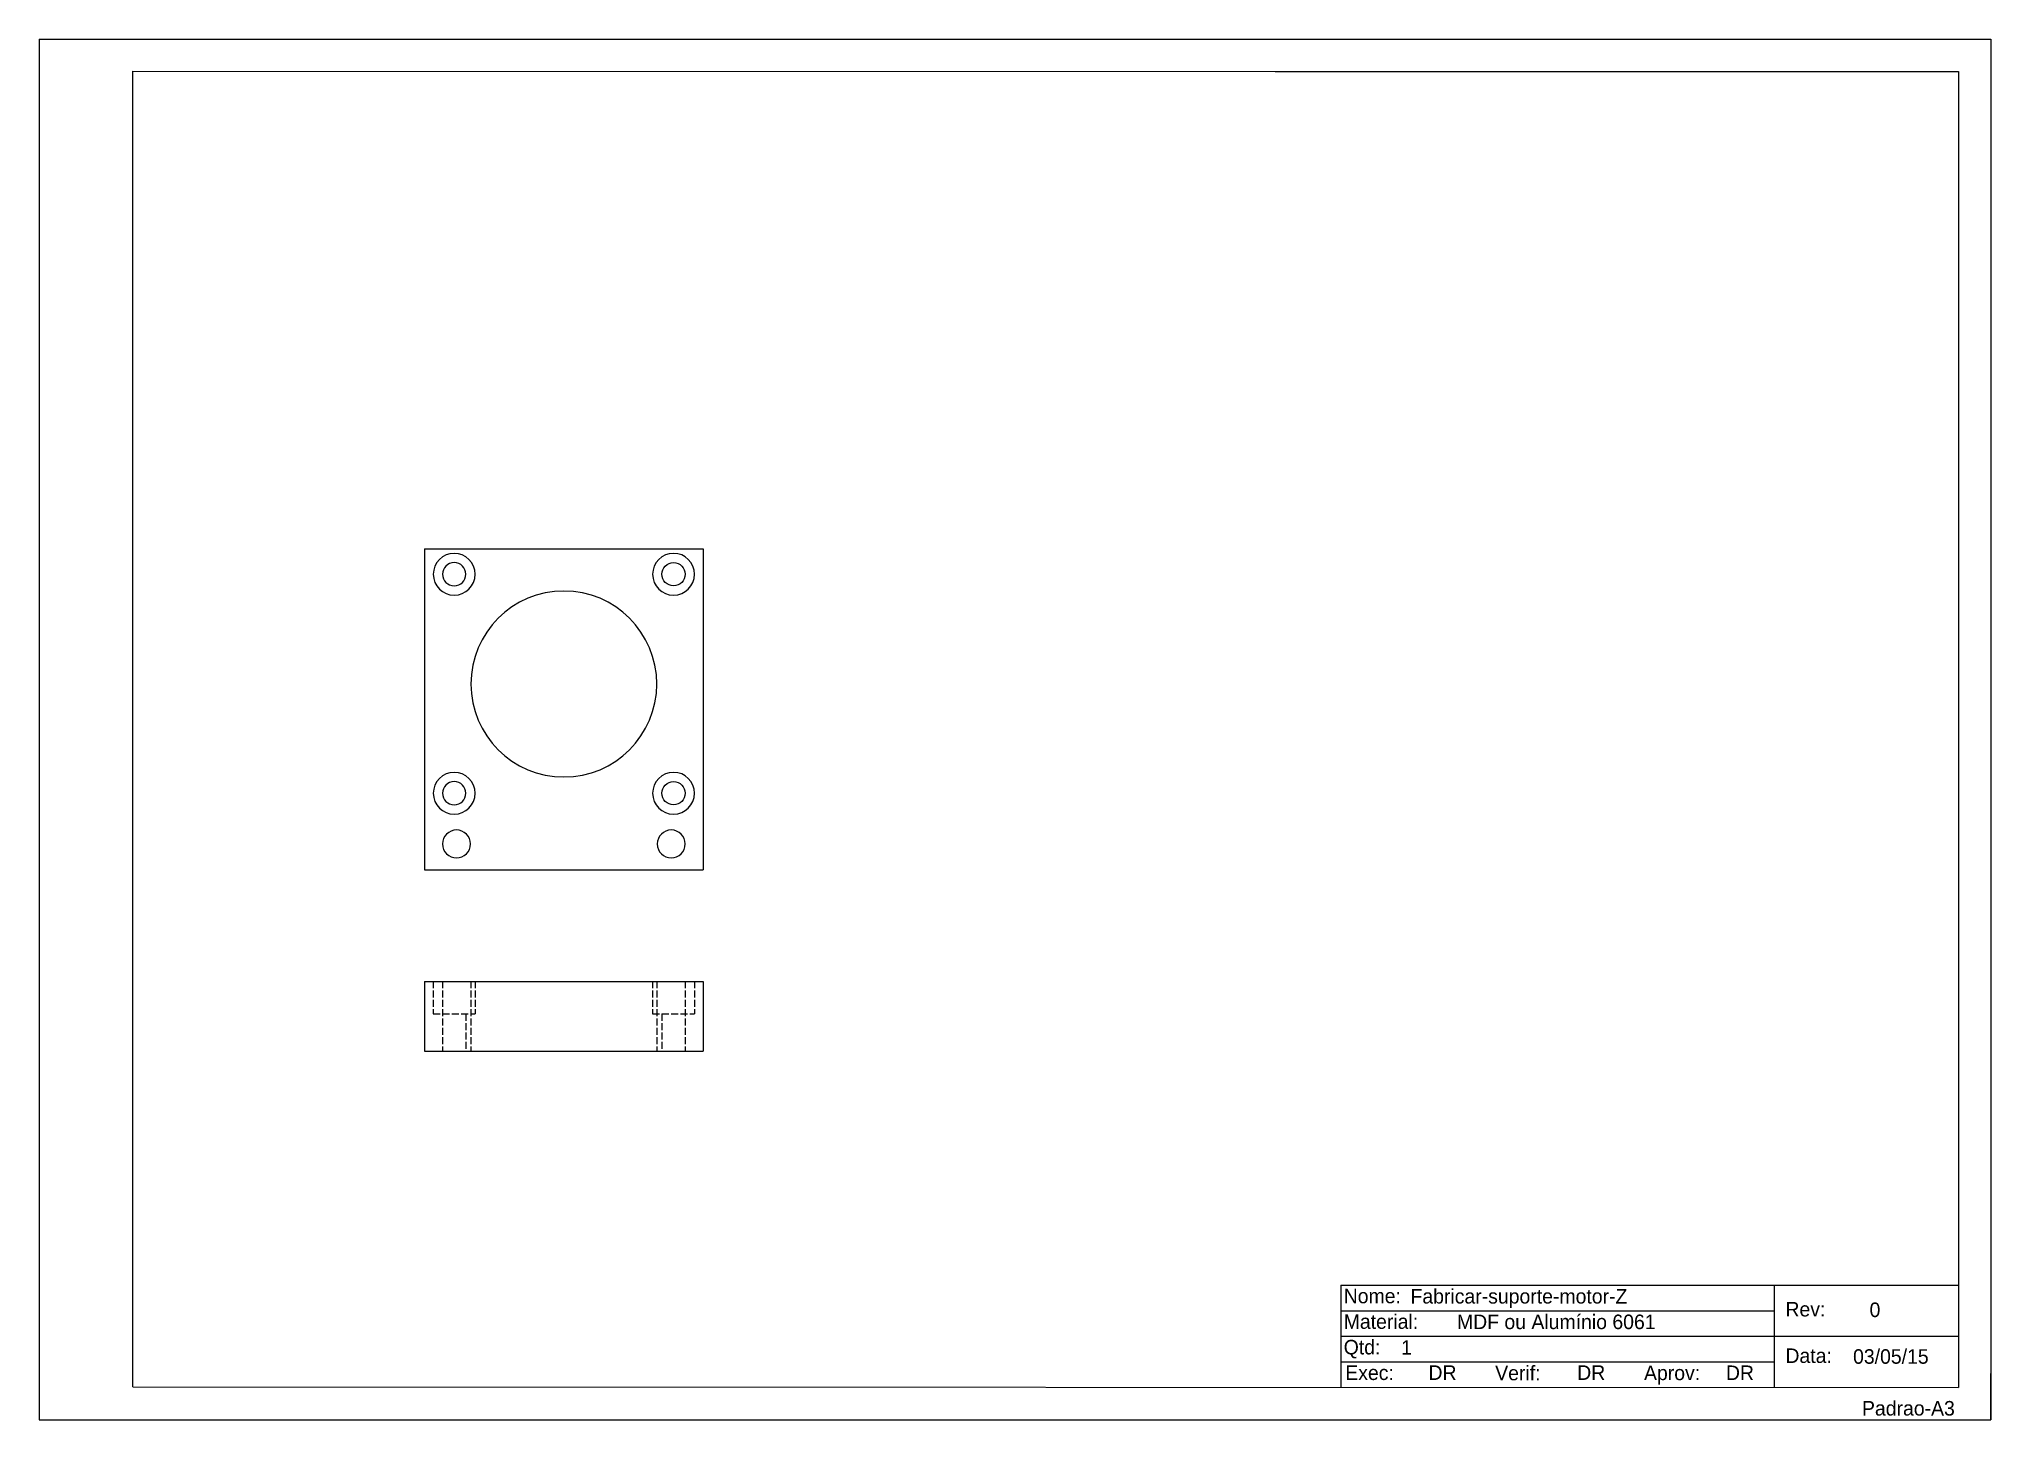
# Model space of a CAD drawing. Extents: x -83 to 337, y -118 to 179.
import ezdxf

# ---------------------------------------------------------------- set-up
doc = ezdxf.new("R2010")
doc.units = 0
for name, pattern in [('AVEVASHORTDASHED', [2, 1.5, -0.5]), ('AVEVASOLID', [2.25, 2.25]), ('AVEVASOLIDXWIDE', [2.25, 2.25])]:
    doc.linetypes.add(name, pattern=pattern)
doc.layers.get('0').update_dxf_attribs({"linetype": 'CONTINUOUS'})
doc.layers.add('-11', color=7, linetype='CONTINUOUS')
doc.layers.add('-300', color=7, linetype='CONTINUOUS')

msp = doc.modelspace()

# ---------------------------------------------------------------- linework, layer by layer
at = {"layer": '-11', "color": 253, "linetype": 'AVEVASOLID'}
msp.add_line((183.07, 171.66), (330.07, 171.66), dxfattribs=at)
at = {"layer": '-300', "color": 92, "linetype": 'AVEVASOLID'}
for p, q in [((-82.93, 178.66), (-82.93, -118.34)), ((-82.93, 178.66), (337.07, 178.66)), ((-82.93, 178.66), (337.07, 178.66)), ((-82.93, 178.66), (-82.93, -118.34)), ((337.07, 178.66), (337.07, -118.34)), ((337.07, 178.66), (337.07, -118.34)), ((197.19, -89.34), (197.19, -111.34)), ((197.19, -89.34), (197.19, -111.34)), ((290.52, -111.34), (290.52, -89.34)), ((290.52, -111.34), (290.52, -89.34)), ((197.19, -94.84), (290.52, -94.84)), ((197.19, -94.84), (290.52, -94.84)), ((197.19, -100.34), (290.52, -100.34)), ((197.19, -100.34), (290.52, -100.34)), ((290.52, -100.34), (322.11, -100.34)), ((290.52, -100.34), (330.07, -100.34)), ((197.19, -105.84), (290.52, -105.84)), ((197.19, -105.84), (290.52, -105.84)), ((-82.93, -118.34), (337.07, -118.34)), ((-82.93, -118.34), (337.07, -118.34))]:
    msp.add_line(p, q, dxfattribs=at)
at = {"layer": '-300', "color": 92, "linetype": 'AVEVASOLIDXWIDE'}
for p, q in [((-62.74, -111.24), (-62.74, 171.76)), ((-62.74, 171.76), (330.07, 171.66)), ((330.07, 171.66), (330.07, -111.34)), ((197.19, -89.34), (293.79, -89.34)), ((197.19, -89.34), (330.07, -89.34)), ((197.19, -89.34), (293.79, -89.34)), ((197.19, -89.34), (330.07, -89.34)), ((197.19, -89.34), (330.07, -89.34)), ((197.19, -89.34), (290.52, -89.34)), ((197.19, -89.34), (290.52, -89.34)), ((337.07, -118.34), (337.07, -108.34)), ((337.07, -118.34), (337.07, -108.34)), ((-62.74, -111.24), (330.07, -111.34)), ((327.07, -118.34), (337.07, -118.34)), ((327.07, -118.34), (337.07, -118.34))]:
    msp.add_line(p, q, dxfattribs=at)
for p, q in [((0, 69.05), (0, 0)), ((0, 69.05), (60, 69.05)), ((60, 69.05), (60, 0)), ((0, 0), (60, 0)), ((0, -24), (0, -39)), ((0, -24), (60, -24)), ((60, -24), (60, -39)), ((0, -39), (60, -39))]:
    msp.add_line(p, q)
at = {"linetype": 'AVEVASHORTDASHED'}
for p, q in [((1.9, -24, 8), (1.9, -31, 8)), ((3.9, -24), (3.9, -39)), ((10, -24), (10, -39)), ((10.9, -24, 8), (10.9, -31, 8)), ((49.1, -24, 0.63), (49.1, -31)), ((50, -24), (50, -39)), ((56.1, -24), (56.1, -39)), ((58.1, -24, 0.63), (58.1, -31)), ((1.9, -31), (10.9, -31)), ((8.9, -31, 8), (8.9, -39, 8)), ((49.1, -31), (58.1, -31)), ((51.1, -31), (51.1, -39))]:
    msp.add_line(p, q, dxfattribs=at)
at = {"extrusion": (3.52703e-16, 1.31631e-15, -1)}
msp.add_circle((-6.4, 63.55, -8), 4.5, dxfattribs=at)
at = {"extrusion": (-5.25127e-16, 1.38859e-15, -1)}
msp.add_circle((-53.6, 63.55, -8), 4.5, dxfattribs=at)
at = {"extrusion": (3.22302e-16, 1.12799e-15, -1)}
msp.add_circle((-6.4, 63.55), 2.5, dxfattribs=at)
at = {"extrusion": (5.30575e-16, 1.33699e-15, -1)}
msp.add_circle((-6.4, 63.55, -8), 2.5, dxfattribs=at)
for centre in [(53.6, 63.55), (53.6, 63.55, 8), (53.6, 16.45), (53.6, 16.45, 8)]:
    msp.add_circle(centre, 2.5)
at = {"extrusion": (-1.05836e-16, 1.26898e-15, -1)}
msp.add_circle((-30, 39.95), 20, dxfattribs=at)
at = {"extrusion": (-2.45132e-16, 1.66748e-15, -1)}
msp.add_circle((-6.4, 16.45, -8), 4.5, dxfattribs=at)
at = {"extrusion": (4.35606e-17, 1.17945e-15, -1)}
msp.add_circle((-6.4, 16.45), 2.5, dxfattribs=at)
at = {"extrusion": (3.17842e-16, 5.50518e-16, -1)}
msp.add_circle((-6.4, 16.45, -8), 2.5, dxfattribs=at)
at = {"extrusion": (3.1333e-16, 1.2429e-15, -1)}
msp.add_circle((-53.6, 16.45, -8), 4.5, dxfattribs=at)
at = {"extrusion": (9.44702e-16, 1.63083e-15, -1)}
msp.add_circle((-6.9, 5.55), 3, dxfattribs=at)
at = {"extrusion": (-1.58879e-18, 1.32776e-15, -1)}
msp.add_circle((-53.1, 5.55), 3, dxfattribs=at)

# ---------------------------------------------------------------- texts
at = {"layer": '-300', "color": 92, "linetype": 'CONTINUOUS'}
for s, p in [('Nome:', (197.8, -93.24)), ('Material:', (197.8, -98.74)), ('Rev:', (292.85, -96.08)), ('Qtd:', (197.8, -104.24)), ('Data:', (292.85, -106.08)), ('Exec:', (198.14, -109.75)), ('Verif:', (230.4, -109.81)), ('Aprov:', (262.42, -109.78))]:
    msp.add_text(s, height=3.125, dxfattribs=at).set_placement(p)
at = {"layer": '-300', "color": 7, "linetype": 'CONTINUOUS'}
for s, height, p in [('Fabricar-suporte-motor-Z', 3.125, (212.17, -93.3)), ('MDF ou Alumínio 6061', 3.125, (222.17, -98.8)), ('0', 3.13, (310.95, -96.21)), ('1', 3.12, (210.17, -104.3)), ('03/05/15', 3.125, (307.4, -106.25)), ('DR', 3.125, (216.04, -109.72)), ('DR', 3.125, (248.04, -109.72)), ('DR', 3.125, (280.04, -109.75)), ('Padrao-A3', 3.125, (309.32, -117.39))]:
    msp.add_text(s, height=height, dxfattribs=at).set_placement(p)

doc.saveas('drawing.dxf')
